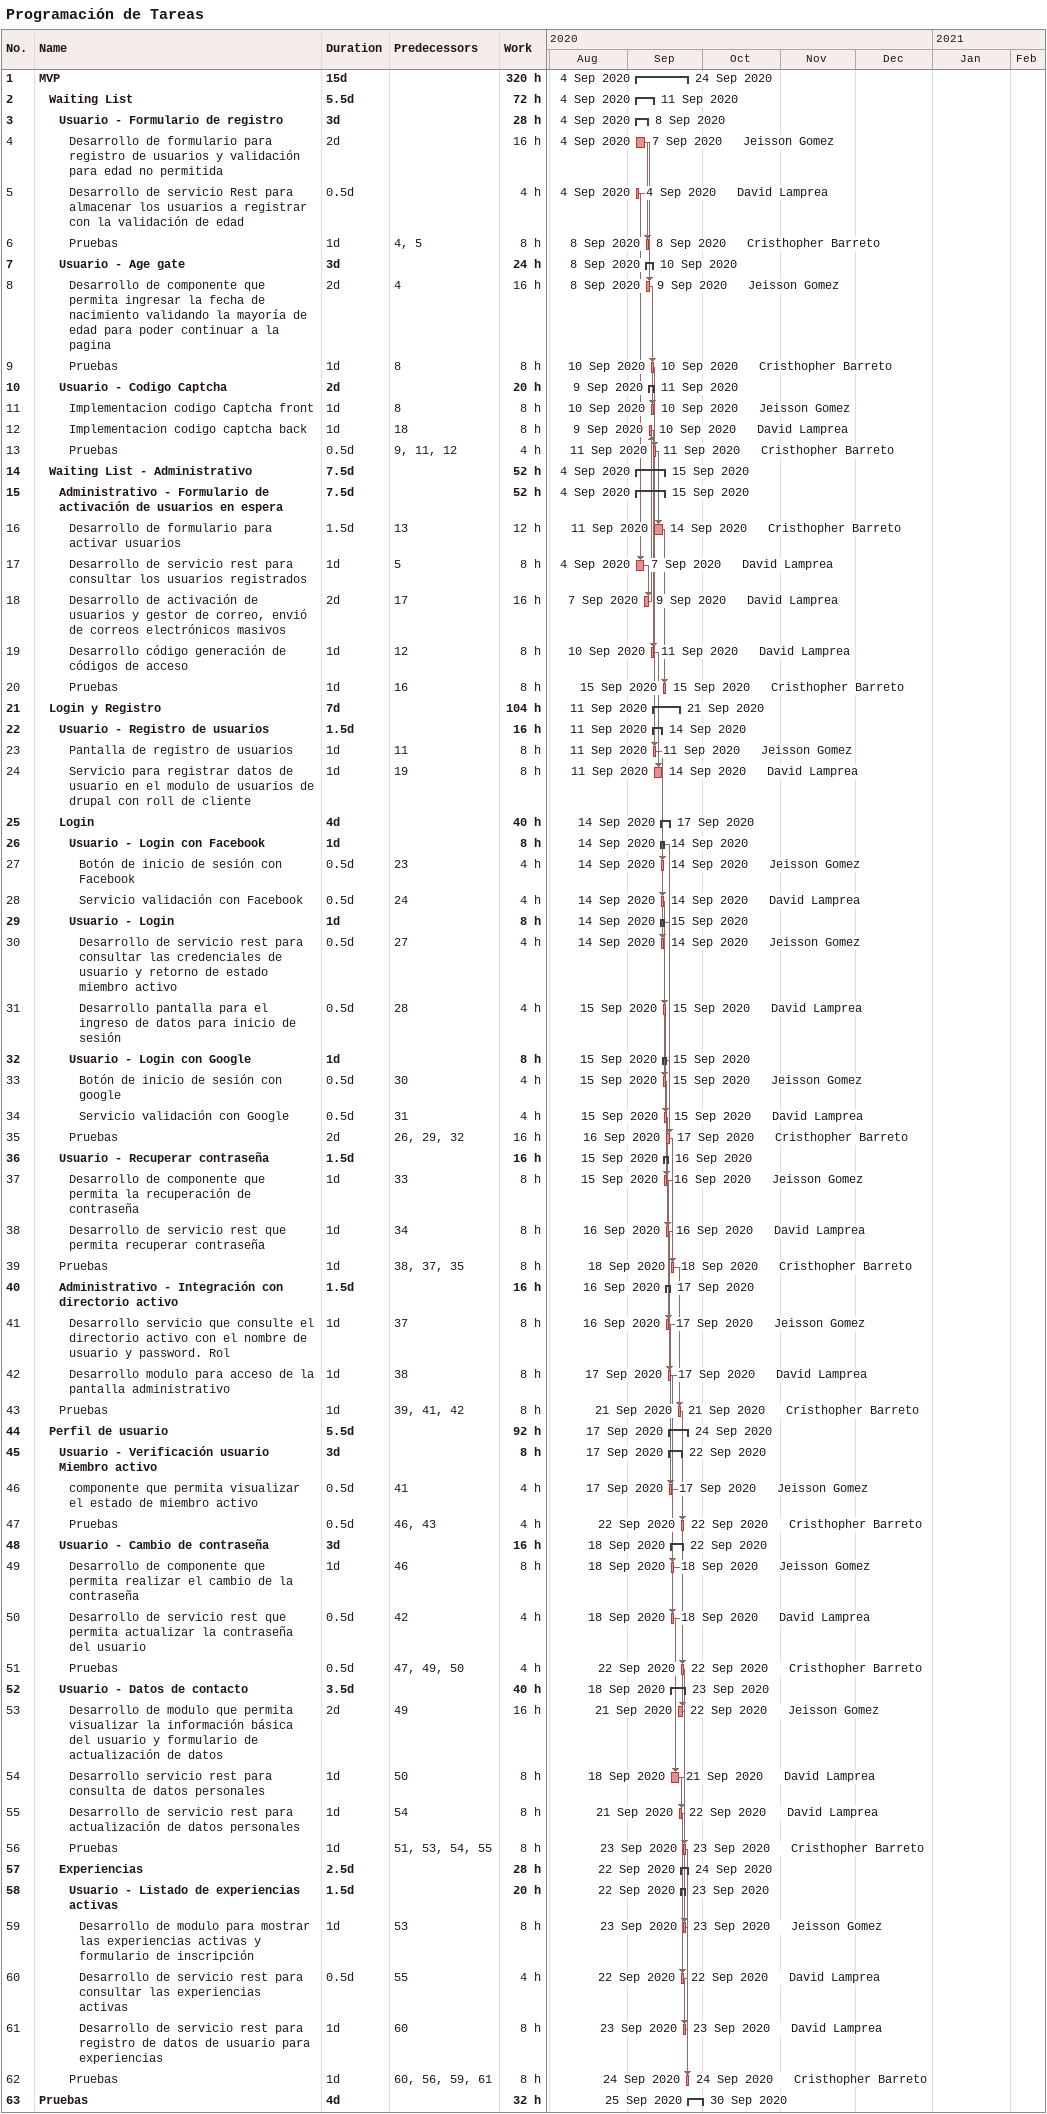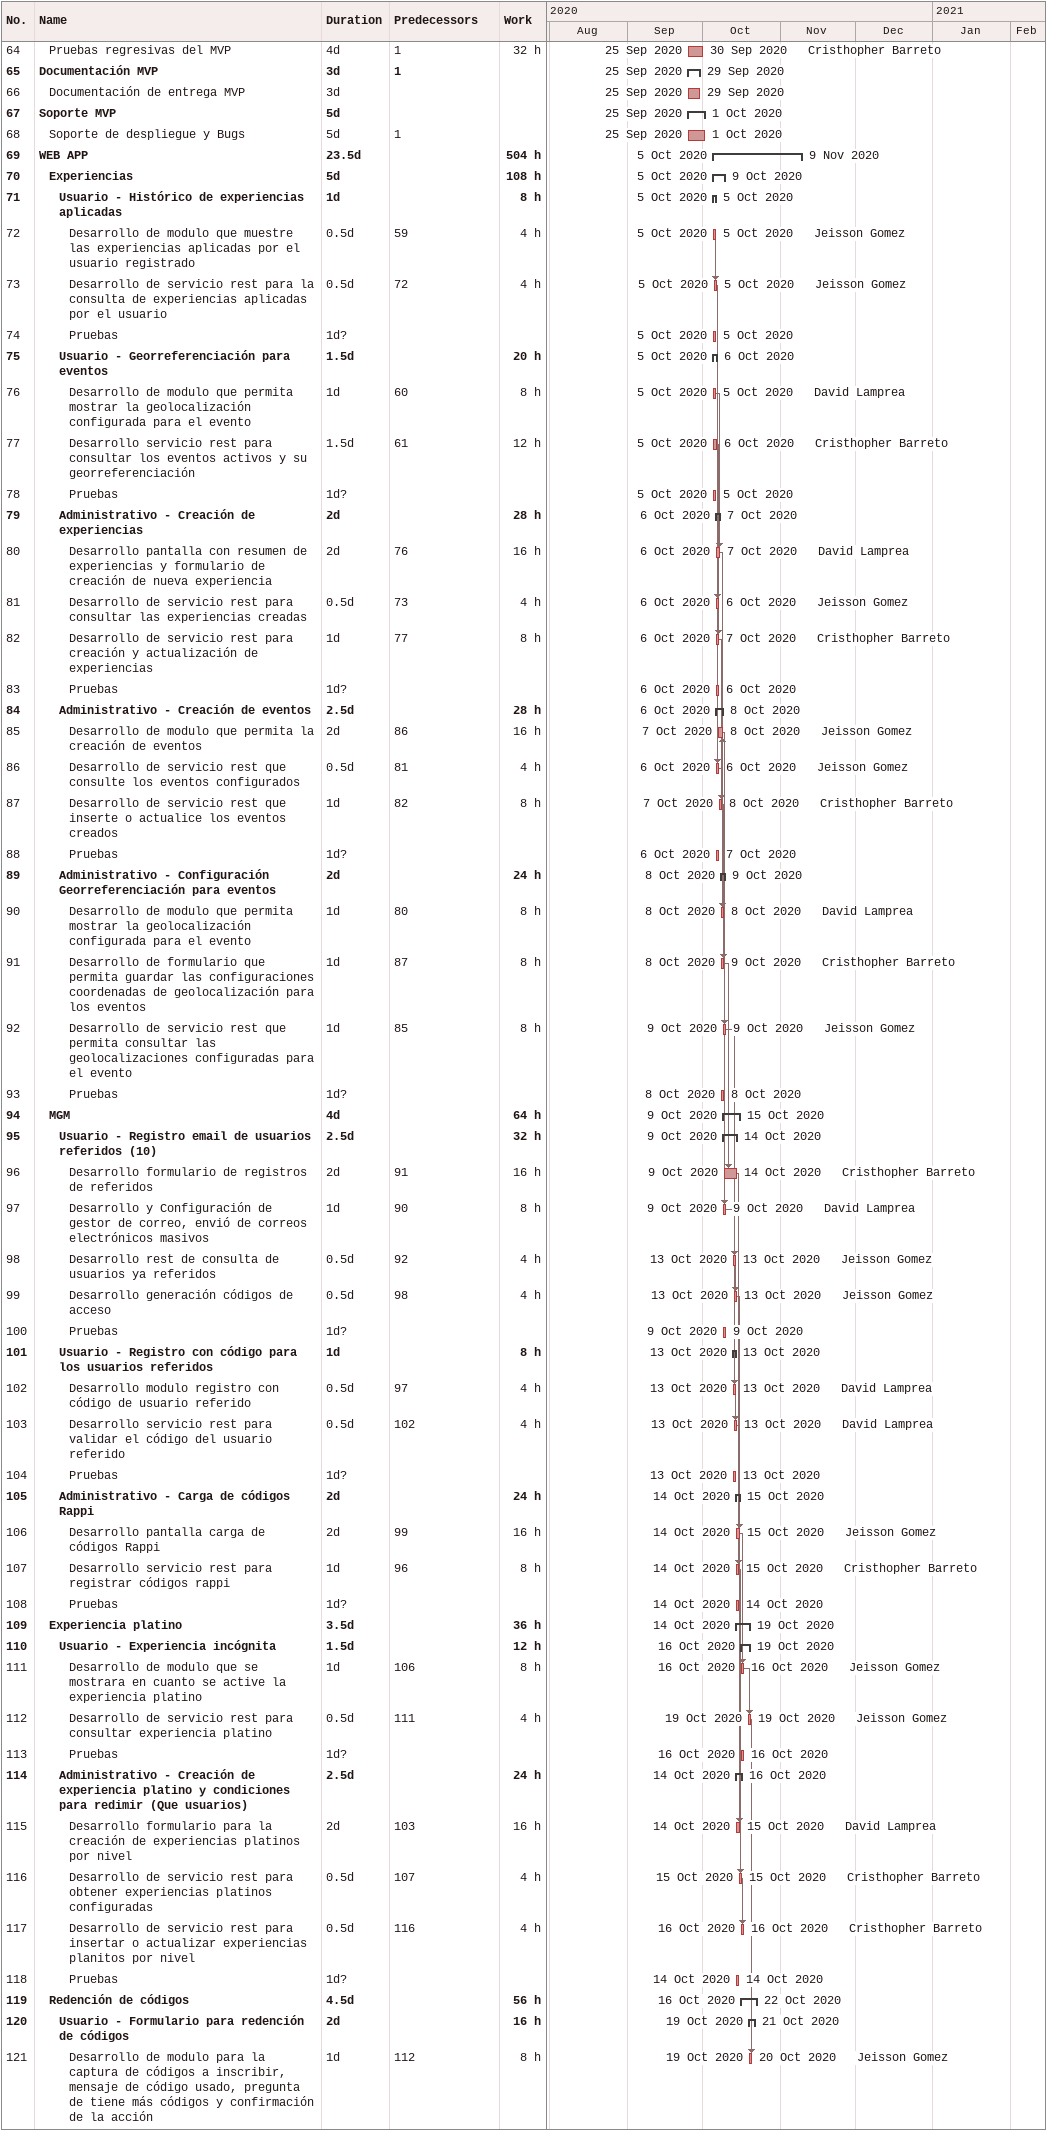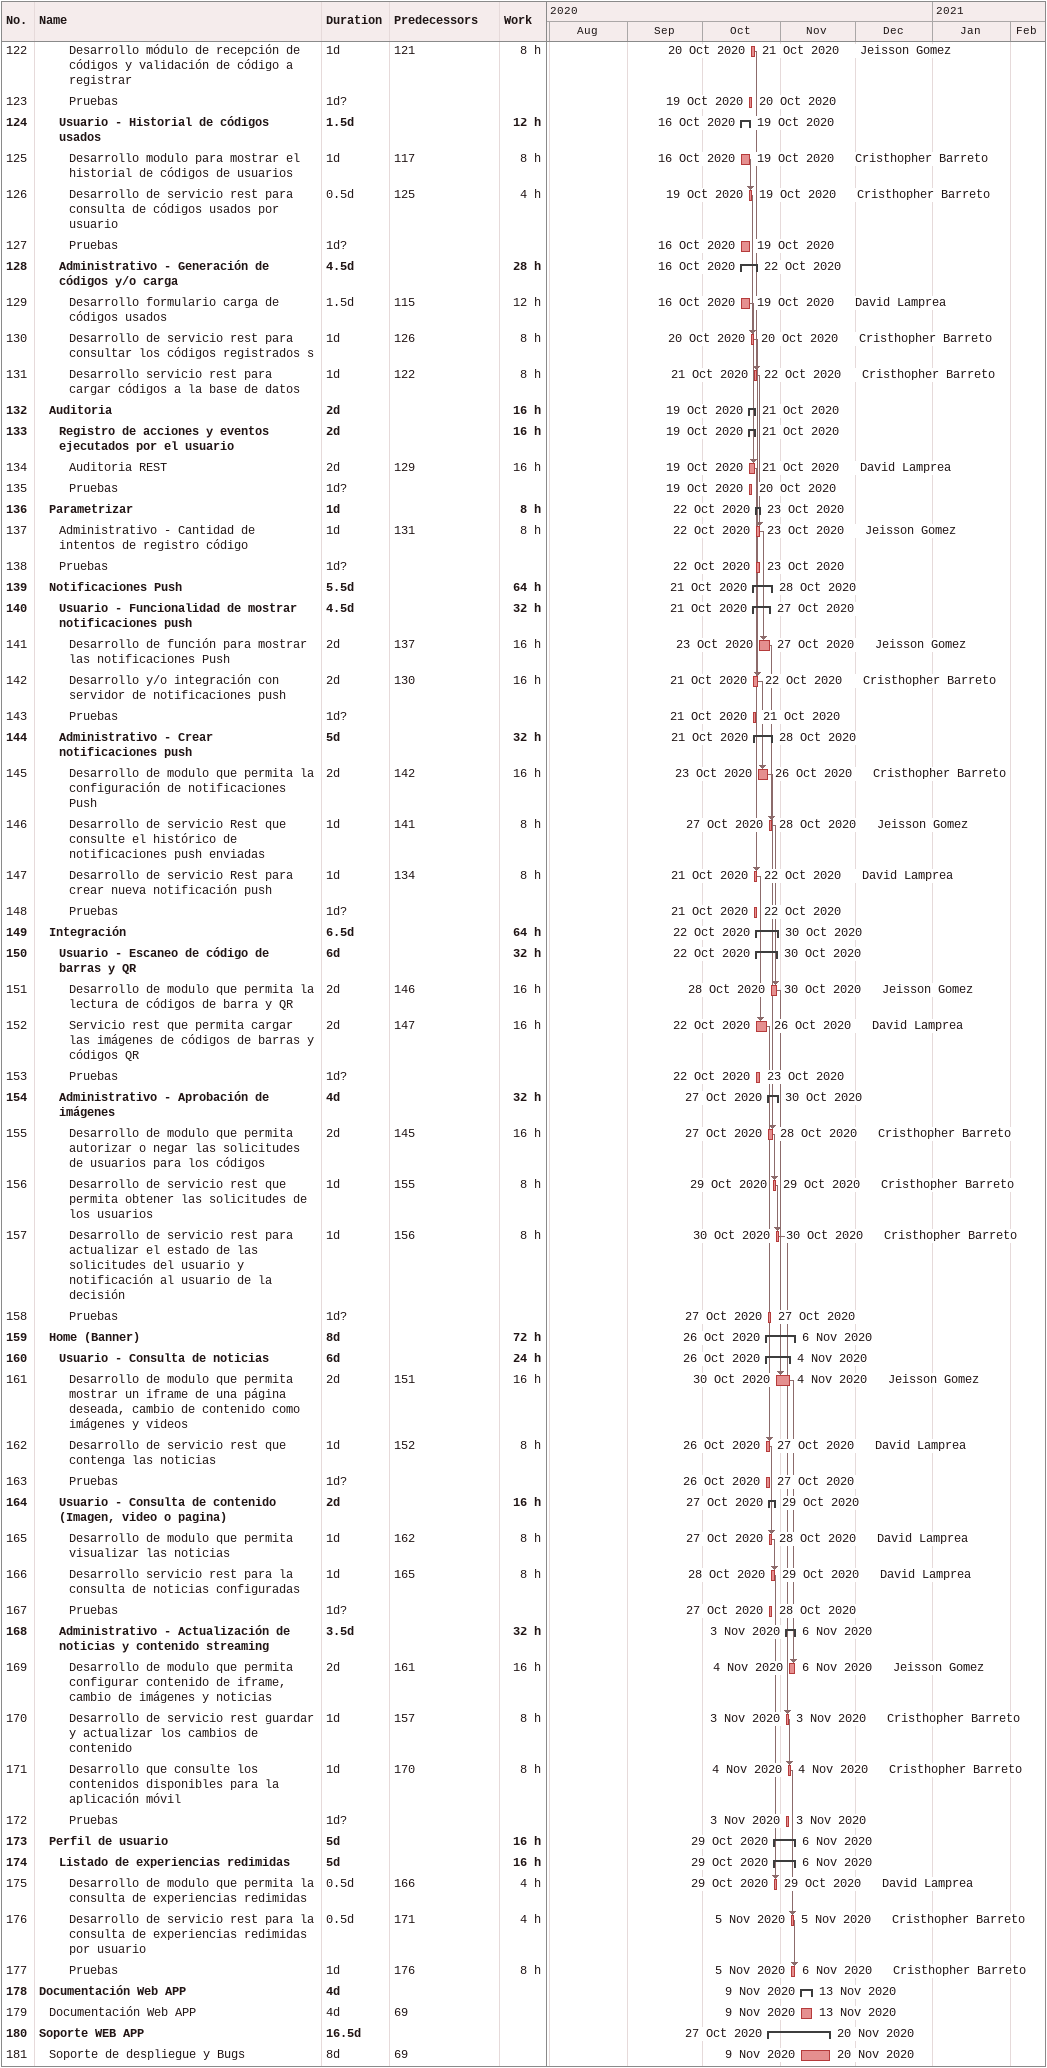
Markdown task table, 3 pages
Programación de Tareas

| ID | Level | Task | Duration | Start | Finish | Predecessors | Resources | Work (h) |
|---|---|---|---|---|---|---|---|---|
| 1 | 1 | **MVP** | 15d | 2020-09-04 | 2020-09-24 |  |  | 320 |
| 2 | 2 | **Waiting List** | 5.5d | 2020-09-04 | 2020-09-11 |  |  | 72 |
| 3 | 3 | **Usuario - Formulario de registro** | 3d | 2020-09-04 | 2020-09-08 |  |  | 28 |
| 4 | 4 | Desarrollo de formulario para registro de usuarios y validación para edad no permitida | 2d | 2020-09-04 | 2020-09-07 |  | Jeisson Gomez | 16 |
| 5 | 4 | Desarrollo de servicio Rest para almacenar los usuarios a registrar con la validación de edad | 0.5d | 2020-09-04 | 2020-09-04 |  | David Lamprea | 4 |
| 6 | 4 | Pruebas | 1d | 2020-09-08 | 2020-09-08 | 4, 5 | Cristhopher Barreto | 8 |
| 7 | 3 | **Usuario - Age gate** | 3d | 2020-09-08 | 2020-09-10 |  |  | 24 |
| 8 | 4 | Desarrollo de componente que permita ingresar la fecha de nacimiento validando la mayoría de edad para poder continuar a la pagina | 2d | 2020-09-08 | 2020-09-09 | 4 | Jeisson Gomez | 16 |
| 9 | 4 | Pruebas | 1d | 2020-09-10 | 2020-09-10 | 8 | Cristhopher Barreto | 8 |
| 10 | 3 | **Usuario - Codigo Captcha** | 2d | 2020-09-09 | 2020-09-11 |  |  | 20 |
| 11 | 4 | Implementacion codigo Captcha front | 1d | 2020-09-10 | 2020-09-10 | 8 | Jeisson Gomez | 8 |
| 12 | 4 | Implementacion codigo captcha back | 1d | 2020-09-09 | 2020-09-10 | 18 | David Lamprea | 8 |
| 13 | 4 | Pruebas | 0.5d | 2020-09-11 | 2020-09-11 | 9, 11, 12 | Cristhopher Barreto | 4 |
| 14 | 2 | **Waiting List - Administrativo** | 7.5d | 2020-09-04 | 2020-09-15 |  |  | 52 |
| 15 | 3 | **Administrativo - Formulario de activación de usuarios en espera** | 7.5d | 2020-09-04 | 2020-09-15 |  |  | 52 |
| 16 | 4 | Desarrollo de formulario para activar usuarios | 1.5d | 2020-09-11 | 2020-09-14 | 13 | Cristhopher Barreto | 12 |
| 17 | 4 | Desarrollo de servicio rest para consultar los usuarios registrados | 1d | 2020-09-04 | 2020-09-07 | 5 | David Lamprea | 8 |
| 18 | 4 | Desarrollo de activación de usuarios y gestor de correo, envió de correos electrónicos masivos | 2d | 2020-09-07 | 2020-09-09 | 17 | David Lamprea | 16 |
| 19 | 4 | Desarrollo código generación de códigos de acceso | 1d | 2020-09-10 | 2020-09-11 | 12 | David Lamprea | 8 |
| 20 | 4 | Pruebas | 1d | 2020-09-15 | 2020-09-15 | 16 | Cristhopher Barreto | 8 |
| 21 | 2 | **Login y Registro** | 7d | 2020-09-11 | 2020-09-21 |  |  | 104 |
| 22 | 3 | **Usuario - Registro de usuarios** | 1.5d | 2020-09-11 | 2020-09-14 |  |  | 16 |
| 23 | 4 | Pantalla de registro de usuarios | 1d | 2020-09-11 | 2020-09-11 | 11 | Jeisson Gomez | 8 |
| 24 | 4 | Servicio para registrar datos de usuario en el modulo de usuarios de drupal con roll de cliente | 1d | 2020-09-11 | 2020-09-14 | 19 | David Lamprea | 8 |
| 25 | 3 | **Login** | 4d | 2020-09-14 | 2020-09-17 |  |  | 40 |
| 26 | 4 | **Usuario - Login con Facebook** | 1d | 2020-09-14 | 2020-09-14 |  |  | 8 |
| 27 | 5 | Botón de inicio de sesión con Facebook | 0.5d | 2020-09-14 | 2020-09-14 | 23 | Jeisson Gomez | 4 |
| 28 | 5 | Servicio validación con Facebook | 0.5d | 2020-09-14 | 2020-09-14 | 24 | David Lamprea | 4 |
| 29 | 4 | **Usuario - Login** | 1d | 2020-09-14 | 2020-09-15 |  |  | 8 |
| 30 | 5 | Desarrollo de servicio rest para consultar las credenciales de usuario y retorno de estado miembro activo | 0.5d | 2020-09-14 | 2020-09-14 | 27 | Jeisson Gomez | 4 |
| 31 | 5 | Desarrollo pantalla para el ingreso de datos para inicio de sesión | 0.5d | 2020-09-15 | 2020-09-15 | 28 | David Lamprea | 4 |
| 32 | 4 | **Usuario - Login con Google** | 1d | 2020-09-15 | 2020-09-15 |  |  | 8 |
| 33 | 5 | Botón de inicio de sesión con google | 0.5d | 2020-09-15 | 2020-09-15 | 30 | Jeisson Gomez | 4 |
| 34 | 5 | Servicio validación con Google | 0.5d | 2020-09-15 | 2020-09-15 | 31 | David Lamprea | 4 |
| 35 | 4 | Pruebas | 2d | 2020-09-16 | 2020-09-17 | 26, 29, 32 | Cristhopher Barreto | 16 |
| 36 | 3 | **Usuario - Recuperar contraseña** | 1.5d | 2020-09-15 | 2020-09-16 |  |  | 16 |
| 37 | 4 | Desarrollo de componente que permita la recuperación de contraseña | 1d | 2020-09-15 | 2020-09-16 | 33 | Jeisson Gomez | 8 |
| 38 | 4 | Desarrollo de servicio rest que permita recuperar contraseña | 1d | 2020-09-16 | 2020-09-16 | 34 | David Lamprea | 8 |
| 39 | 3 | Pruebas | 1d | 2020-09-18 | 2020-09-18 | 38, 37, 35 | Cristhopher Barreto | 8 |
| 40 | 3 | **Administrativo - Integración con directorio activo** | 1.5d | 2020-09-16 | 2020-09-17 |  |  | 16 |
| 41 | 4 | Desarrollo servicio que consulte el directorio activo con el nombre de usuario y password. Rol | 1d | 2020-09-16 | 2020-09-17 | 37 | Jeisson Gomez | 8 |
| 42 | 4 | Desarrollo modulo para acceso de la pantalla administrativo | 1d | 2020-09-17 | 2020-09-17 | 38 | David Lamprea | 8 |
| 43 | 3 | Pruebas | 1d | 2020-09-21 | 2020-09-21 | 39, 41, 42 | Cristhopher Barreto | 8 |
| 44 | 2 | **Perfil de usuario** | 5.5d | 2020-09-17 | 2020-09-24 |  |  | 92 |
| 45 | 3 | **Usuario - Verificación usuario Miembro activo** | 3d | 2020-09-17 | 2020-09-22 |  |  | 8 |
| 46 | 4 | componente que permita visualizar el estado de miembro activo | 0.5d | 2020-09-17 | 2020-09-17 | 41 | Jeisson Gomez | 4 |
| 47 | 4 | Pruebas | 0.5d | 2020-09-22 | 2020-09-22 | 46, 43 | Cristhopher Barreto | 4 |
| 48 | 3 | **Usuario - Cambio de contraseña** | 3d | 2020-09-18 | 2020-09-22 |  |  | 16 |
| 49 | 4 | Desarrollo de componente que permita realizar el cambio de la contraseña | 1d | 2020-09-18 | 2020-09-18 | 46 | Jeisson Gomez | 8 |
| 50 | 4 | Desarrollo de servicio rest que permita actualizar la contraseña del usuario | 0.5d | 2020-09-18 | 2020-09-18 | 42 | David Lamprea | 4 |
| 51 | 4 | Pruebas | 0.5d | 2020-09-22 | 2020-09-22 | 47, 49, 50 | Cristhopher Barreto | 4 |
| 52 | 3 | **Usuario - Datos de contacto** | 3.5d | 2020-09-18 | 2020-09-23 |  |  | 40 |
| 53 | 4 | Desarrollo de modulo que permita visualizar la información básica del usuario y formulario de actualización de datos | 2d | 2020-09-21 | 2020-09-22 | 49 | Jeisson Gomez | 16 |
| 54 | 4 | Desarrollo servicio rest para consulta de datos personales | 1d | 2020-09-18 | 2020-09-21 | 50 | David Lamprea | 8 |
| 55 | 4 | Desarrollo de servicio rest para actualización de datos personales | 1d | 2020-09-21 | 2020-09-22 | 54 | David Lamprea | 8 |
| 56 | 4 | Pruebas | 1d | 2020-09-23 | 2020-09-23 | 51, 53, 54, 55 | Cristhopher Barreto | 8 |
| 57 | 3 | **Experiencias** | 2.5d | 2020-09-22 | 2020-09-24 |  |  | 28 |
| 58 | 4 | **Usuario - Listado de experiencias activas** | 1.5d | 2020-09-22 | 2020-09-23 |  |  | 20 |
| 59 | 5 | Desarrollo de modulo para mostrar las experiencias activas y formulario de inscripción | 1d | 2020-09-23 | 2020-09-23 | 53 | Jeisson Gomez | 8 |
| 60 | 5 | Desarrollo de servicio rest para consultar las experiencias activas | 0.5d | 2020-09-22 | 2020-09-22 | 55 | David Lamprea | 4 |
| 61 | 5 | Desarrollo de servicio rest para registro de datos de usuario para experiencias | 1d | 2020-09-23 | 2020-09-23 | 60 | David Lamprea | 8 |
| 62 | 4 | Pruebas | 1d | 2020-09-24 | 2020-09-24 | 60, 56, 59, 61 | Cristhopher Barreto | 8 |
| 63 | 1 | **Pruebas** | 4d | 2020-09-25 | 2020-09-30 |  |  | 32 |
| 64 | 2 | Pruebas regresivas del MVP | 4d | 2020-09-25 | 2020-09-30 | 1 | Cristhopher Barreto | 32 |
| 65 | 1 | **Documentación MVP** | 3d | 2020-09-25 | 2020-09-29 | 1 |  |  |
| 66 | 2 | Documentación de entrega MVP | 3d | 2020-09-25 | 2020-09-29 |  |  |  |
| 67 | 1 | **Soporte MVP** | 5d | 2020-09-25 | 2020-10-01 |  |  |  |
| 68 | 2 | Soporte de despliegue y Bugs | 5d | 2020-09-25 | 2020-10-01 | 1 |  |  |
| 69 | 1 | **WEB APP** | 23.5d | 2020-10-05 | 2020-11-09 |  |  | 504 |
| 70 | 2 | **Experiencias** | 5d | 2020-10-05 | 2020-10-09 |  |  | 108 |
| 71 | 3 | **Usuario - Histórico de experiencias aplicadas** | 1d | 2020-10-05 | 2020-10-05 |  |  | 8 |
| 72 | 4 | Desarrollo de modulo que muestre las experiencias aplicadas por el usuario registrado | 0.5d | 2020-10-05 | 2020-10-05 | 59 | Jeisson Gomez | 4 |
| 73 | 4 | Desarrollo de servicio rest para la consulta de experiencias aplicadas por el usuario | 0.5d | 2020-10-05 | 2020-10-05 | 72 | Jeisson Gomez | 4 |
| 74 | 4 | Pruebas | 1d? | 2020-10-05 | 2020-10-05 |  |  |  |
| 75 | 3 | **Usuario - Georreferenciación para eventos** | 1.5d | 2020-10-05 | 2020-10-06 |  |  | 20 |
| 76 | 4 | Desarrollo de modulo que permita mostrar la geolocalización configurada para el evento | 1d | 2020-10-05 | 2020-10-05 | 60 | David Lamprea | 8 |
| 77 | 4 | Desarrollo servicio rest para consultar los eventos activos y su georreferenciación | 1.5d | 2020-10-05 | 2020-10-06 | 61 | Cristhopher Barreto | 12 |
| 78 | 4 | Pruebas | 1d? | 2020-10-05 | 2020-10-05 |  |  |  |
| 79 | 3 | **Administrativo - Creación de experiencias** | 2d | 2020-10-06 | 2020-10-07 |  |  | 28 |
| 80 | 4 | Desarrollo pantalla con resumen de experiencias y formulario de creación de nueva experiencia | 2d | 2020-10-06 | 2020-10-07 | 76 | David Lamprea | 16 |
| 81 | 4 | Desarrollo de servicio rest para consultar las experiencias creadas | 0.5d | 2020-10-06 | 2020-10-06 | 73 | Jeisson Gomez | 4 |
| 82 | 4 | Desarrollo de servicio rest para creación y actualización de experiencias | 1d | 2020-10-06 | 2020-10-07 | 77 | Cristhopher Barreto | 8 |
| 83 | 4 | Pruebas | 1d? | 2020-10-06 | 2020-10-06 |  |  |  |
| 84 | 3 | **Administrativo - Creación de eventos** | 2.5d | 2020-10-06 | 2020-10-08 |  |  | 28 |
| 85 | 4 | Desarrollo de modulo que permita la creación de eventos | 2d | 2020-10-07 | 2020-10-08 | 86 | Jeisson Gomez | 16 |
| 86 | 4 | Desarrollo de servicio rest que consulte los eventos configurados | 0.5d | 2020-10-06 | 2020-10-06 | 81 | Jeisson Gomez | 4 |
| 87 | 4 | Desarrollo de servicio rest que inserte o actualice los eventos creados | 1d | 2020-10-07 | 2020-10-08 | 82 | Cristhopher Barreto | 8 |
| 88 | 4 | Pruebas | 1d? | 2020-10-06 | 2020-10-07 |  |  |  |
| 89 | 3 | **Administrativo - Configuración Georreferenciación para eventos** | 2d | 2020-10-08 | 2020-10-09 |  |  | 24 |
| 90 | 4 | Desarrollo de modulo que permita mostrar la geolocalización configurada para el evento | 1d | 2020-10-08 | 2020-10-08 | 80 | David Lamprea | 8 |
| 91 | 4 | Desarrollo de formulario que permita guardar las configuraciones coordenadas de geolocalización para los eventos | 1d | 2020-10-08 | 2020-10-09 | 87 | Cristhopher Barreto | 8 |
| 92 | 4 | Desarrollo de servicio rest que permita consultar las geolocalizaciones configuradas para el evento | 1d | 2020-10-09 | 2020-10-09 | 85 | Jeisson Gomez | 8 |
| 93 | 4 | Pruebas | 1d? | 2020-10-08 | 2020-10-08 |  |  |  |
| 94 | 2 | **MGM** | 4d | 2020-10-09 | 2020-10-15 |  |  | 64 |
| 95 | 3 | **Usuario - Registro email de usuarios referidos (10)** | 2.5d | 2020-10-09 | 2020-10-14 |  |  | 32 |
| 96 | 4 | Desarrollo formulario de registros de referidos | 2d | 2020-10-09 | 2020-10-14 | 91 | Cristhopher Barreto | 16 |
| 97 | 4 | Desarrollo y Configuración de gestor de correo, envió de correos electrónicos masivos | 1d | 2020-10-09 | 2020-10-09 | 90 | David Lamprea | 8 |
| 98 | 4 | Desarrollo rest de consulta de usuarios ya referidos | 0.5d | 2020-10-13 | 2020-10-13 | 92 | Jeisson Gomez | 4 |
| 99 | 4 | Desarrollo generación códigos de acceso | 0.5d | 2020-10-13 | 2020-10-13 | 98 | Jeisson Gomez | 4 |
| 100 | 4 | Pruebas | 1d? | 2020-10-09 | 2020-10-09 |  |  |  |
| 101 | 3 | **Usuario - Registro con código para los usuarios referidos** | 1d | 2020-10-13 | 2020-10-13 |  |  | 8 |
| 102 | 4 | Desarrollo modulo registro con código de usuario referido | 0.5d | 2020-10-13 | 2020-10-13 | 97 | David Lamprea | 4 |
| 103 | 4 | Desarrollo servicio rest para validar el código del usuario referido | 0.5d | 2020-10-13 | 2020-10-13 | 102 | David Lamprea | 4 |
| 104 | 4 | Pruebas | 1d? | 2020-10-13 | 2020-10-13 |  |  |  |
| 105 | 3 | **Administrativo - Carga de códigos Rappi** | 2d | 2020-10-14 | 2020-10-15 |  |  | 24 |
| 106 | 4 | Desarrollo pantalla carga de códigos Rappi | 2d | 2020-10-14 | 2020-10-15 | 99 | Jeisson Gomez | 16 |
| 107 | 4 | Desarrollo servicio rest para registrar códigos rappi | 1d | 2020-10-14 | 2020-10-15 | 96 | Cristhopher Barreto | 8 |
| 108 | 4 | Pruebas | 1d? | 2020-10-14 | 2020-10-14 |  |  |  |
| 109 | 2 | **Experiencia platino** | 3.5d | 2020-10-14 | 2020-10-19 |  |  | 36 |
| 110 | 3 | **Usuario - Experiencia incógnita** | 1.5d | 2020-10-16 | 2020-10-19 |  |  | 12 |
| 111 | 4 | Desarrollo de modulo que se mostrara en cuanto se active la experiencia platino | 1d | 2020-10-16 | 2020-10-16 | 106 | Jeisson Gomez | 8 |
| 112 | 4 | Desarrollo de servicio rest para consultar experiencia platino | 0.5d | 2020-10-19 | 2020-10-19 | 111 | Jeisson Gomez | 4 |
| 113 | 4 | Pruebas | 1d? | 2020-10-16 | 2020-10-16 |  |  |  |
| 114 | 3 | **Administrativo - Creación de experiencia platino y condiciones para redimir (Que usuarios)** | 2.5d | 2020-10-14 | 2020-10-16 |  |  | 24 |
| 115 | 4 | Desarrollo formulario para la creación de experiencias platinos por nivel | 2d | 2020-10-14 | 2020-10-15 | 103 | David Lamprea | 16 |
| 116 | 4 | Desarrollo de servicio rest para obtener experiencias platinos configuradas | 0.5d | 2020-10-15 | 2020-10-15 | 107 | Cristhopher Barreto | 4 |
| 117 | 4 | Desarrollo de servicio rest para insertar o actualizar experiencias planitos por nivel | 0.5d | 2020-10-16 | 2020-10-16 | 116 | Cristhopher Barreto | 4 |
| 118 | 4 | Pruebas | 1d? | 2020-10-14 | 2020-10-14 |  |  |  |
| 119 | 2 | **Redención de códigos** | 4.5d | 2020-10-16 | 2020-10-22 |  |  | 56 |
| 120 | 3 | **Usuario - Formulario para redención de códigos** | 2d | 2020-10-19 | 2020-10-21 |  |  | 16 |
| 121 | 4 | Desarrollo de modulo para la captura de códigos a inscribir, mensaje de código usado, pregunta de tiene más códigos y confirmación de la acción | 1d | 2020-10-19 | 2020-10-20 | 112 | Jeisson Gomez | 8 |
| 122 | 4 | Desarrollo módulo de recepción de códigos y validación de código a registrar | 1d | 2020-10-20 | 2020-10-21 | 121 | Jeisson Gomez | 8 |
| 123 | 4 | Pruebas | 1d? | 2020-10-19 | 2020-10-20 |  |  |  |
| 124 | 3 | **Usuario - Historial de códigos usados** | 1.5d | 2020-10-16 | 2020-10-19 |  |  | 12 |
| 125 | 4 | Desarrollo modulo para mostrar el historial de códigos de usuarios | 1d | 2020-10-16 | 2020-10-19 | 117 | Cristhopher Barreto | 8 |
| 126 | 4 | Desarrollo de servicio rest para consulta de códigos usados por usuario | 0.5d | 2020-10-19 | 2020-10-19 | 125 | Cristhopher Barreto | 4 |
| 127 | 4 | Pruebas | 1d? | 2020-10-16 | 2020-10-19 |  |  |  |
| 128 | 3 | **Administrativo - Generación de códigos y/o carga** | 4.5d | 2020-10-16 | 2020-10-22 |  |  | 28 |
| 129 | 4 | Desarrollo formulario carga de códigos usados | 1.5d | 2020-10-16 | 2020-10-19 | 115 | David Lamprea | 12 |
| 130 | 4 | Desarrollo de servicio rest para consultar los códigos registrados s | 1d | 2020-10-20 | 2020-10-20 | 126 | Cristhopher Barreto | 8 |
| 131 | 4 | Desarrollo servicio rest para cargar códigos a la base de datos | 1d | 2020-10-21 | 2020-10-22 | 122 | Cristhopher Barreto | 8 |
| 132 | 2 | **Auditoria** | 2d | 2020-10-19 | 2020-10-21 |  |  | 16 |
| 133 | 3 | **Registro de acciones y eventos ejecutados por el usuario** | 2d | 2020-10-19 | 2020-10-21 |  |  | 16 |
| 134 | 4 | Auditoria REST | 2d | 2020-10-19 | 2020-10-21 | 129 | David Lamprea | 16 |
| 135 | 4 | Pruebas | 1d? | 2020-10-19 | 2020-10-20 |  |  |  |
| 136 | 2 | **Parametrizar** | 1d | 2020-10-22 | 2020-10-23 |  |  | 8 |
| 137 | 3 | Administrativo - Cantidad de intentos de registro código | 1d | 2020-10-22 | 2020-10-23 | 131 | Jeisson Gomez | 8 |
| 138 | 3 | Pruebas | 1d? | 2020-10-22 | 2020-10-23 |  |  |  |
| 139 | 2 | **Notificaciones Push** | 5.5d | 2020-10-21 | 2020-10-28 |  |  | 64 |
| 140 | 3 | **Usuario - Funcionalidad de mostrar notificaciones push** | 4.5d | 2020-10-21 | 2020-10-27 |  |  | 32 |
| 141 | 4 | Desarrollo de función para mostrar las notificaciones Push | 2d | 2020-10-23 | 2020-10-27 | 137 | Jeisson Gomez | 16 |
| 142 | 4 | Desarrollo y/o integración con servidor de notificaciones push | 2d | 2020-10-21 | 2020-10-22 | 130 | Cristhopher Barreto | 16 |
| 143 | 4 | Pruebas | 1d? | 2020-10-21 | 2020-10-21 |  |  |  |
| 144 | 3 | **Administrativo - Crear notificaciones push** | 5d | 2020-10-21 | 2020-10-28 |  |  | 32 |
| 145 | 4 | Desarrollo de modulo que permita la configuración de notificaciones Push | 2d | 2020-10-23 | 2020-10-26 | 142 | Cristhopher Barreto | 16 |
| 146 | 4 | Desarrollo de servicio Rest que consulte el histórico de notificaciones push enviadas | 1d | 2020-10-27 | 2020-10-28 | 141 | Jeisson Gomez | 8 |
| 147 | 4 | Desarrollo de servicio Rest para crear nueva notificación push | 1d | 2020-10-21 | 2020-10-22 | 134 | David Lamprea | 8 |
| 148 | 4 | Pruebas | 1d? | 2020-10-21 | 2020-10-22 |  |  |  |
| 149 | 2 | **Integración** | 6.5d | 2020-10-22 | 2020-10-30 |  |  | 64 |
| 150 | 3 | **Usuario - Escaneo de código de barras y QR** | 6d | 2020-10-22 | 2020-10-30 |  |  | 32 |
| 151 | 4 | Desarrollo de modulo que permita la lectura de códigos de barra y QR | 2d | 2020-10-28 | 2020-10-30 | 146 | Jeisson Gomez | 16 |
| 152 | 4 | Servicio rest que permita cargar las imágenes de códigos de barras y códigos QR | 2d | 2020-10-22 | 2020-10-26 | 147 | David Lamprea | 16 |
| 153 | 4 | Pruebas | 1d? | 2020-10-22 | 2020-10-23 |  |  |  |
| 154 | 3 | **Administrativo - Aprobación de imágenes** | 4d | 2020-10-27 | 2020-10-30 |  |  | 32 |
| 155 | 4 | Desarrollo de modulo que permita autorizar o negar las solicitudes de usuarios para los códigos | 2d | 2020-10-27 | 2020-10-28 | 145 | Cristhopher Barreto | 16 |
| 156 | 4 | Desarrollo de servicio rest que permita obtener las solicitudes de los usuarios | 1d | 2020-10-29 | 2020-10-29 | 155 | Cristhopher Barreto | 8 |
| 157 | 4 | Desarrollo de servicio rest para actualizar el estado de las solicitudes del usuario y notificación al usuario de la decisión | 1d | 2020-10-30 | 2020-10-30 | 156 | Cristhopher Barreto | 8 |
| 158 | 4 | Pruebas | 1d? | 2020-10-27 | 2020-10-27 |  |  |  |
| 159 | 2 | **Home (Banner)** | 8d | 2020-10-26 | 2020-11-06 |  |  | 72 |
| 160 | 3 | **Usuario - Consulta de noticias** | 6d | 2020-10-26 | 2020-11-04 |  |  | 24 |
| 161 | 4 | Desarrollo de modulo que permita mostrar un iframe de una página deseada, cambio de contenido como imágenes y videos | 2d | 2020-10-30 | 2020-11-04 | 151 | Jeisson Gomez | 16 |
| 162 | 4 | Desarrollo de servicio rest que contenga las noticias | 1d | 2020-10-26 | 2020-10-27 | 152 | David Lamprea | 8 |
| 163 | 4 | Pruebas | 1d? | 2020-10-26 | 2020-10-27 |  |  |  |
| 164 | 3 | **Usuario - Consulta de contenido (Imagen, video o pagina)** | 2d | 2020-10-27 | 2020-10-29 |  |  | 16 |
| 165 | 4 | Desarrollo de modulo que permita visualizar las noticias | 1d | 2020-10-27 | 2020-10-28 | 162 | David Lamprea | 8 |
| 166 | 4 | Desarrollo servicio rest para la consulta de noticias configuradas | 1d | 2020-10-28 | 2020-10-29 | 165 | David Lamprea | 8 |
| 167 | 4 | Pruebas | 1d? | 2020-10-27 | 2020-10-28 |  |  |  |
| 168 | 3 | **Administrativo - Actualización de noticias y contenido streaming** | 3.5d | 2020-11-03 | 2020-11-06 |  |  | 32 |
| 169 | 4 | Desarrollo de modulo que permita configurar contenido de iframe, cambio de imágenes y noticias | 2d | 2020-11-04 | 2020-11-06 | 161 | Jeisson Gomez | 16 |
| 170 | 4 | Desarrollo de servicio rest guardar y actualizar los cambios de contenido | 1d | 2020-11-03 | 2020-11-03 | 157 | Cristhopher Barreto | 8 |
| 171 | 4 | Desarrollo que consulte los contenidos disponibles para la aplicación móvil | 1d | 2020-11-04 | 2020-11-04 | 170 | Cristhopher Barreto | 8 |
| 172 | 4 | Pruebas | 1d? | 2020-11-03 | 2020-11-03 |  |  |  |
| 173 | 2 | **Perfil de usuario** | 5d | 2020-10-29 | 2020-11-06 |  |  | 16 |
| 174 | 3 | **Listado de experiencias redimidas** | 5d | 2020-10-29 | 2020-11-06 |  |  | 16 |
| 175 | 4 | Desarrollo de modulo que permita la consulta de experiencias redimidas | 0.5d | 2020-10-29 | 2020-10-29 | 166 | David Lamprea | 4 |
| 176 | 4 | Desarrollo de servicio rest para la consulta de experiencias redimidas por usuario | 0.5d | 2020-11-05 | 2020-11-05 | 171 | Cristhopher Barreto | 4 |
| 177 | 4 | Pruebas | 1d | 2020-11-05 | 2020-11-06 | 176 | Cristhopher Barreto | 8 |
| 178 | 1 | **Documentación Web APP** | 4d | 2020-11-09 | 2020-11-13 |  |  |  |
| 179 | 2 | Documentación Web APP | 4d | 2020-11-09 | 2020-11-13 | 69 |  |  |
| 180 | 1 | **Soporte WEB APP** | 16.5d | 2020-10-27 | 2020-11-20 |  |  |  |
| 181 | 2 | Soporte de despliegue y Bugs | 8d | 2020-11-09 | 2020-11-20 | 69 |  |  |
